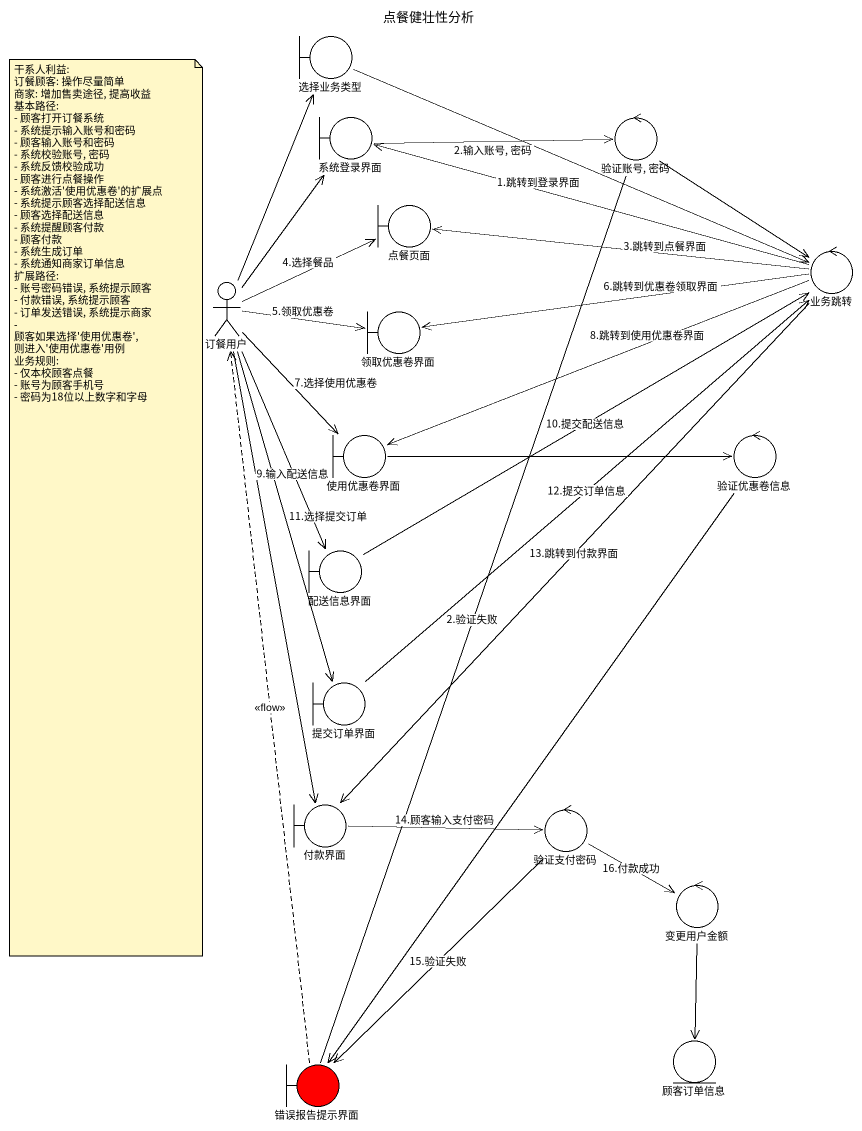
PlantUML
@startuml
title 点餐健壮性分析
boundary 选择业务类型
boundary 系统登录界面
control "验证账号, 密码" as 验证账号_密码
boundary 点餐页面
control 业务跳转
actor 订餐用户
boundary 领取优惠卷界面
boundary 使用优惠卷界面
control 验证优惠卷信息
boundary 配送信息界面
boundary 提交订单界面
boundary 付款界面
control 验证支付密码
control 变更用户金额
boundary 错误报告提示界面 #FF0000
entity 顾客订单信息
选择业务类型 -right-> 业务跳转
系统登录界面 -right-> 验证账号_密码 : 2.输入账号, 密码
验证账号_密码 --> 业务跳转
验证账号_密码 -- 错误报告提示界面 : 2.验证失败
业务跳转 -left-> 系统登录界面 : 1.跳转到登录界面
业务跳转 -left-> 点餐页面 : 3.跳转到点餐界面
业务跳转 -left-> 领取优惠卷界面 : 6.跳转到优惠卷领取界面
业务跳转 -left-> 使用优惠卷界面 : 8.跳转到使用优惠卷界面
业务跳转 --> 付款界面 : 13.跳转到付款界面
订餐用户 -up-> 选择业务类型
订餐用户 -up-> 系统登录界面
订餐用户 -right-> 点餐页面 : 4.选择餐品
订餐用户 -right-> 领取优惠卷界面 : 5.领取优惠卷
订餐用户 --> 使用优惠卷界面 : 7.选择使用优惠卷
订餐用户 --> 配送信息界面 : 9.输入配送信息
订餐用户 --> 提交订单界面 : 11.选择提交订单
订餐用户 --> 付款界面
使用优惠卷界面 -right-> 验证优惠卷信息
验证优惠卷信息 --> 错误报告提示界面
配送信息界面 -up-> 业务跳转 : 10.提交配送信息
提交订单界面 -up-> 业务跳转 : 12.提交订单信息
付款界面 -right-> 验证支付密码 : 14.顾客输入支付密码
验证支付密码 -right-> 变更用户金额 : 16.付款成功
验证支付密码 --> 错误报告提示界面 : 15.验证失败
变更用户金额 --> 顾客订单信息
错误报告提示界面 .up.> 订餐用户 : <<flow>>
note as N1
  干系人利益:
  订餐顾客: 操作尽量简单
  商家: 增加售卖途径, 提高收益
  基本路径:
  - 顾客打开订餐系统
  - 系统提示输入账号和密码
  - 顾客输入账号和密码
  - 系统校验账号, 密码
  - 系统反馈校验成功
  - 顾客进行点餐操作
  - 系统激活'使用优惠卷'的扩展点
  - 系统提示顾客选择配送信息
  - 顾客选择配送信息
  - 系统提醒顾客付款
  - 顾客付款
  - 系统生成订单
  - 系统通知商家订单信息
  扩展路径:
  - 账号密码错误, 系统提示顾客
  - 付款错误, 系统提示顾客
  - 订单发送错误, 系统提示商家
  - 顾客如果选择'使用优惠卷',则进入'使用优惠卷'用例
  业务规则:
  - 仅本校顾客点餐
  - 账号为顾客手机号
  - 密码为18位以上数字和字母
end note
@enduml
